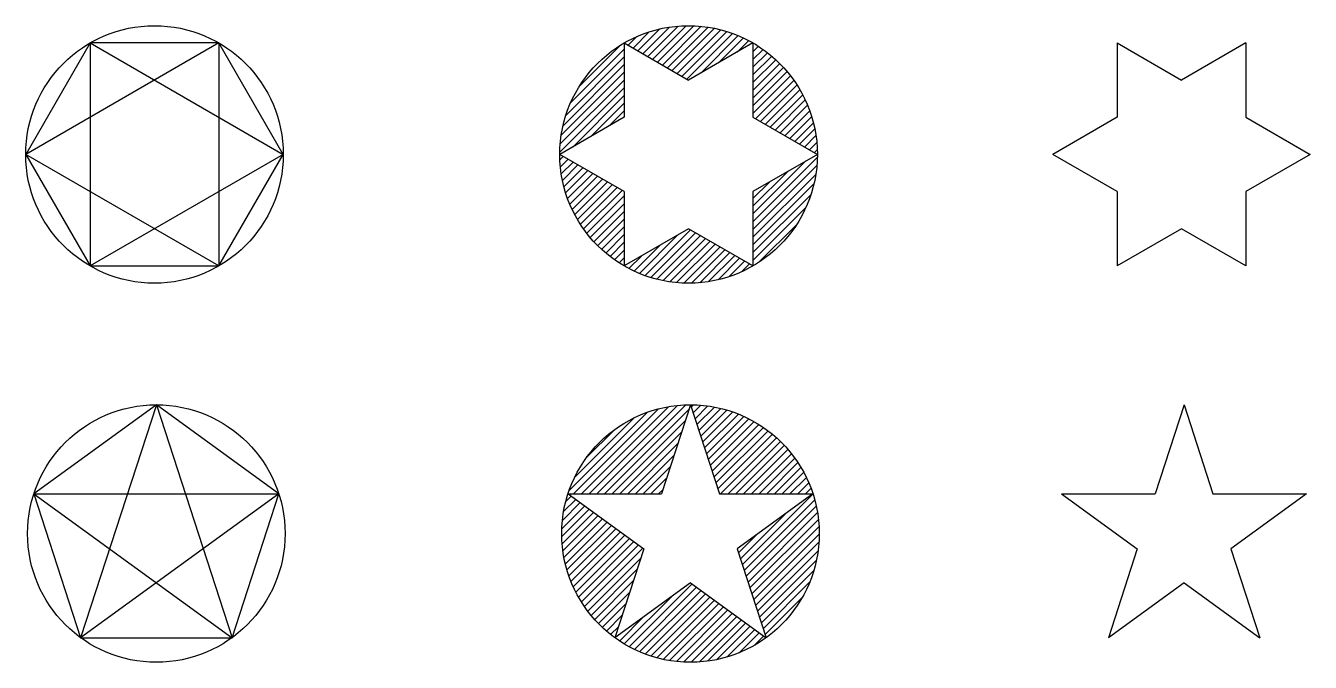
# Model space of a CAD drawing. Header units: centimetres. Extents: x 15.6 to 52.9, y 4.4 to 22.9.
import ezdxf

# ---------------------------------------------------------------- set-up
doc = ezdxf.new("R2010")
doc.units = ezdxf.units.CM
for name, color, linetype in [('Contur', 1, 'Continuous'), ('Poligon', 6, 'Continuous'), ('Steluta', 4, 'Continuous'), ('Zona hasurata', 2, 'Continuous')]:
    doc.layers.add(name, color=color, linetype=linetype)

msp = doc.modelspace()

# ---------------------------------------------------------------- hatches: boundary and pattern name
at = {"layer": 'Zona hasurata'}
h = msp.add_hatch(dxfattribs=at)
h.set_pattern_fill('ANSI31', color=256, scale=0.05)
h.paths.add_polyline_path([(32.952, 22.356, 0.267949), (31.082, 19.116), (32.952, 20.196)])
h.paths.add_polyline_path([(36.693, 22.356, 0.267949), (32.952, 22.356), (34.822, 21.276)])
h.paths.add_polyline_path([(32.952, 18.036), (31.082, 19.116, 0.267949), (32.952, 15.876)])
h.paths.add_polyline_path([(36.693, 15.876), (34.822, 16.956), (32.952, 15.876, 0.267949)])
h.paths.add_polyline_path([(38.563, 19.116), (36.693, 18.036), (36.693, 15.876, 0.267949)])
h.paths.add_polyline_path([(36.693, 22.356), (36.693, 20.196), (38.563, 19.116, 0.267949)])
h.paths.add_polyline_path([(34.877, 11.841, 0.32492), (31.32, 9.256), (34.038, 9.256)])
h.paths.add_polyline_path([(34.877, 11.841), (35.717, 9.256), (38.435, 9.256, 0.32492)])
h.paths.add_polyline_path([(38.618, 8.1, 0.078702), (38.435, 9.256), (36.236, 7.658), (37.076, 5.074, 0.240079)])
h.paths.add_polyline_path([(34.877, 6.671), (32.679, 5.074, 0.32492), (37.076, 5.074)])
h.paths.add_polyline_path([(33.519, 7.658), (31.32, 9.256, 0.078702), (31.137, 8.1, 0.240079), (32.679, 5.074)])

# ---------------------------------------------------------------- linework, layer by layer
for points in [[(38.563, 19.116), (38.563, 19.116)], [(36.693, 15.876), (36.693, 15.876)]]:
    msp.add_lwpolyline(points, close=True)
at = {"layer": 'Contur'}
for centre in [(19.304, 19.116), (34.822, 19.116), (19.359, 8.1), (34.877, 8.1)]:
    msp.add_circle(centre, 3.741, dxfattribs=at)
at = {"layer": 'Poligon'}
for points in [[(17.434, 22.356), (15.563, 19.116), (17.434, 15.876), (21.175, 15.876), (23.045, 19.116), (21.175, 22.356)], [(19.359, 11.841), (15.802, 9.256), (17.16, 5.074), (21.558, 5.074), (22.917, 9.256)]]:
    msp.add_lwpolyline(points, close=True, dxfattribs=at)
at = {"layer": 'Steluta'}
for p, q in [((21.175, 22.356), (15.563, 19.116)), ((17.434, 22.356), (23.045, 19.116)), ((17.434, 22.356), (17.434, 15.876)), ((21.175, 22.356), (21.175, 15.876)), ((32.952, 22.356), (34.822, 21.276)), ((32.952, 22.356), (32.952, 20.196)), ((36.693, 22.356), (34.822, 21.276)), ((36.693, 22.356), (36.693, 20.196)), ((47.273, 22.356), (49.144, 21.276)), ((47.273, 22.356), (47.273, 20.196)), ((51.014, 22.356), (49.144, 21.276)), ((51.014, 22.356), (51.014, 20.196)), ((32.952, 20.196), (31.082, 19.116)), ((36.693, 20.196), (38.563, 19.116)), ((47.273, 20.196), (45.403, 19.116)), ((51.014, 20.196), (52.884, 19.116)), ((21.175, 15.876), (15.563, 19.116)), ((23.045, 19.116), (17.434, 15.876)), ((32.952, 18.036), (31.082, 19.116)), ((38.563, 19.116), (36.693, 18.036)), ((47.273, 18.036), (45.403, 19.116)), ((52.884, 19.116), (51.014, 18.036)), ((32.952, 18.036), (32.952, 15.876)), ((36.693, 18.036), (36.693, 15.876)), ((47.273, 18.036), (47.273, 15.876)), ((51.014, 18.036), (51.014, 15.876)), ((34.822, 16.956), (32.952, 15.876)), ((36.693, 15.876), (34.822, 16.956)), ((49.144, 16.956), (47.273, 15.876)), ((51.014, 15.876), (49.144, 16.956)), ((19.359, 11.841), (17.16, 5.074)), ((19.359, 11.841), (21.558, 5.074)), ((34.877, 11.841), (34.038, 9.256)), ((34.877, 11.841), (35.717, 9.256)), ((49.216, 11.841), (48.376, 9.256)), ((49.216, 11.841), (50.056, 9.256)), ((15.802, 9.256), (22.917, 9.256)), ((15.802, 9.256), (21.558, 5.074)), ((22.917, 9.256), (17.16, 5.074)), ((31.32, 9.256), (34.038, 9.256)), ((31.32, 9.256), (33.519, 7.658)), ((35.717, 9.256), (38.435, 9.256)), ((38.435, 9.256), (36.236, 7.658)), ((45.658, 9.256), (48.376, 9.256)), ((45.658, 9.256), (47.857, 7.658)), ((50.056, 9.256), (52.774, 9.256)), ((52.774, 9.256), (50.575, 7.658)), ((33.519, 7.658), (32.679, 5.074)), ((36.236, 7.658), (37.076, 5.074)), ((47.857, 7.658), (47.017, 5.074)), ((50.575, 7.658), (51.415, 5.074)), ((34.877, 6.671), (32.679, 5.074)), ((34.877, 6.671), (37.076, 5.074)), ((49.216, 6.671), (47.017, 5.074)), ((49.216, 6.671), (51.415, 5.074))]:
    msp.add_line(p, q, dxfattribs=at)

doc.saveas('drawing.dxf')
